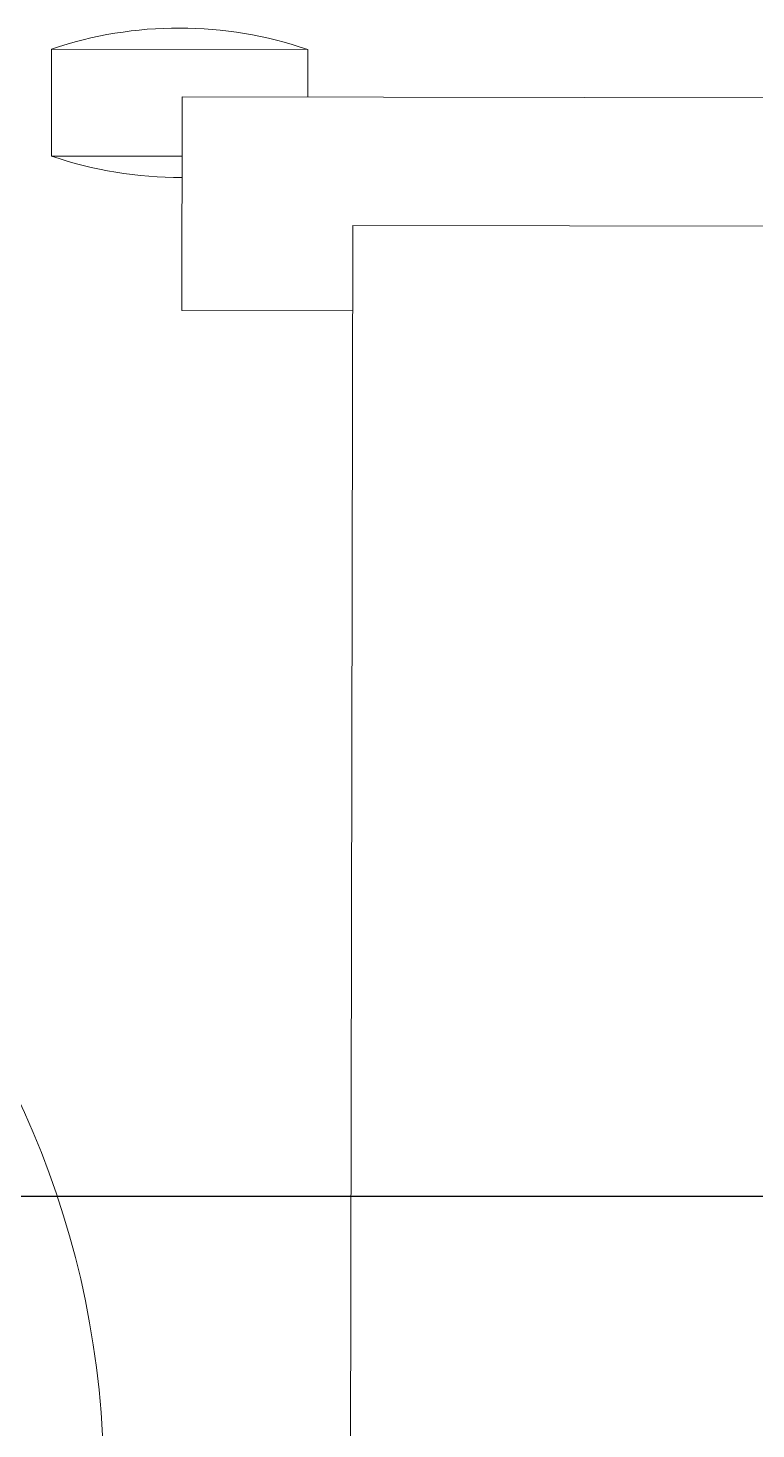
# Model space of a CAD drawing. Header units: inches. Extents: x -12418 to 183584, y -29325 to 19878.
# Drawn here: x 48162.5 to 48332.9, y -11454.5 to -11126.6 of the extents above; entities that cross this region are included whole.
import ezdxf

# ---------------------------------------------------------------- set-up
doc = ezdxf.new("R2010")
doc.units = ezdxf.units.IN
doc.header["$LTSCALE"] = 25
doc.header["$MEASUREMENT"] = 0
doc.linetypes.add('DASHDOT', pattern=[25.4, 12.7, -6.35, 0, -6.35])
doc.layers.get('0').update_dxf_attribs({"color": 8})
doc.layers.add('00-Ground Floor$0$False Ceiling', color=251, linetype='Continuous')
doc.layers.add('00-Ground Floor$0$LOADING', color=253, linetype='Continuous', lineweight=5)
doc.layers.add('E-LITE-CLNG-CNDT', color=6, linetype='DASHDOT', lineweight=35)

# ---------------------------------------------------------------- blocks, each defined once
blk = doc.blocks.new('00-Ground Floor$0$HF10037-P')
blk.add_circle((0.21605, -0.1014), 0.21)
blk = doc.blocks.new('00-Ground Floor$0$workstation')
at = {"layer": '00-Ground Floor$0$LOADING'}
for p, q in [((2854.35, -994.87, 0), (2854.249, -1055.87, 0)), ((2858.252, -1053.877, 0), (2854.252, -1053.87, 0)), ((2858.244, -1058.877, 0), (2858.252, -1053.877, 0)), ((2854.249, -1055.87, 0), (2804.249, -1055.787, 0)), ((2858.246, -1057.488, 0), (2861.304, -1057.493, 0)), ((2861.3, -1059.993, 0), (2861.304, -1057.493, 0)), ((2800.244, -1058.781, 0), (2858.244, -1058.877, 0)), ((2855.3, -1059.983, 0), (2855.301, -1058.872, 0)), ((2855.3, -1059.983, 0), (2861.3, -1059.993, 0))]:
    blk.add_line(p, q, dxfattribs=at)
for centre, start, end in [((2858.289, -1066.238, 0), 70.9805, 90.2617), ((2858.314, -1051.238, 0), 250.9805, 288.8298)]:
    blk.add_arc(centre, 9.25, start, end, dxfattribs=at)
blk = doc.blocks.new('00-Ground Floor$0$A$Ce9e1c4c3')
at = {"layer": '00-Ground Floor$0$False Ceiling', "color": 254, "linetype": 'Continuous'}
blk.add_line((-55042.47, -11400), (-51182.07, -11400), dxfattribs=at)
blk = doc.blocks.new('00-Ground Floor')
at = {"layer": '00-Ground Floor$0$False Ceiling', "color": 254}
blk.add_blockref('00-Ground Floor$0$A$Ce9e1c4c3', (100000, 0), dxfattribs=at)
at = {"layer": '00-Ground Floor$0$LOADING', "rotation": 180}
for name, p, xscale, yscale, zscale in [('00-Ground Floor$0$workstation', (76780.98, -21731.53, 0), 10, 10, 10), ('00-Ground Floor$0$HF10037-P', (48186.23, -11568.24, 0), 1000, 1000, 1000)]:
    blk.add_blockref(name, p, dxfattribs=dict(at, xscale=xscale, yscale=yscale, zscale=zscale))

msp = doc.modelspace()

# ---------------------------------------------------------------- block references
at = {"layer": 'E-LITE-CLNG-CNDT', "color": 1}
msp.add_blockref('00-Ground Floor', (0, 0), dxfattribs=at)

doc.saveas('drawing.dxf')
